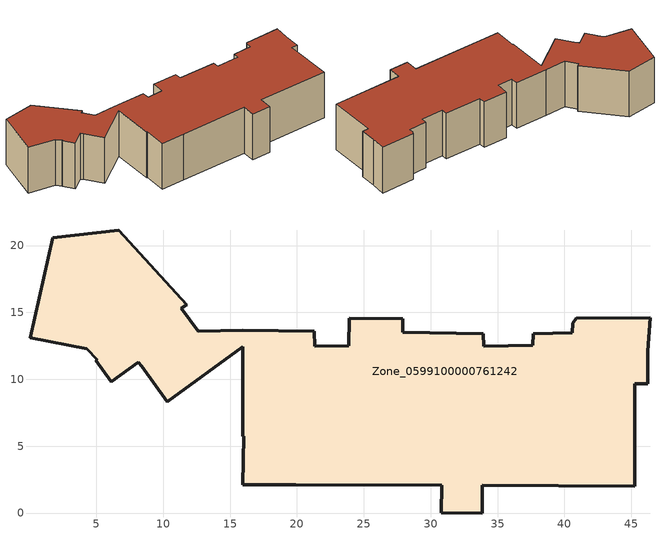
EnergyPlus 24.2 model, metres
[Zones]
Zone_0599100000761242
 floor ground (C_G): 40.63,14.19 40.88,14.57 46.41,14.61 46.24,12.1 46.24,9.66 45.28,9.68 45.25,2 33.87,2.06 33.86,0 30.81,0.03 30.82,2.07 19.9,2.1 15.96,2.13 16.04,5.74 15.94,5.75 15.94,12.42 10.29,8.33 8.39,10.99 8.15,11.29 6.12,9.82 4.95,11.41 5.07,11.46 4.29,12.27 0.07,13.09 1.74,20.58 6.67,21.16 11.75,15.57 11.37,15.29 12.62,13.58 15.97,13.66 21.29,13.6 21.34,12.48 23.86,12.52 23.92,14.56 27.92,14.54 27.93,13.5 33.94,13.41 33.98,12.48 37.63,12.56 37.66,13.42 40.59,13.47 z0
 wall outside (C_F): 46.24,9.66 46.24,12.1 46.41,14.61 40.88,14.57 40.63,14.19 40.59,13.47 37.66,13.42 37.63,12.56 33.98,12.48 33.94,13.41 27.93,13.5 27.92,14.54 23.92,14.56 23.86,12.52 21.34,12.48 21.29,13.6 15.97,13.66 12.62,13.58 11.37,15.29 11.75,15.57 6.67,21.16 1.74,20.58 0.07,13.09 4.29,12.27 5.07,11.46 4.95,11.41 6.12,9.82 8.15,11.29 8.39,10.99 10.29,8.33 15.94,12.42 15.94,5.75 16.04,5.74 15.96,2.13 19.9,2.1 30.82,2.07 30.81,0.03 33.86,0 33.87,2.06 45.25,2 45.28,9.68 46.24,9.66 z0:8.08
 roof outside (C_R): 40.88,14.57 40.63,14.19 40.59,13.47 37.66,13.42 37.63,12.56 33.98,12.48 33.94,13.41 27.93,13.5 27.92,14.54 23.92,14.56 23.86,12.52 21.34,12.48 21.29,13.6 15.97,13.66 12.62,13.58 11.37,15.29 11.75,15.57 6.67,21.16 1.74,20.58 0.07,13.09 4.29,12.27 5.07,11.46 4.95,11.41 6.12,9.82 8.15,11.29 8.39,10.99 10.29,8.33 15.94,12.42 15.94,5.75 16.04,5.74 15.96,2.13 19.9,2.1 30.82,2.07 30.81,0.03 33.86,0 33.87,2.06 45.25,2 45.28,9.68 46.24,9.66 46.24,12.1 46.41,14.61 z8.08
[BUILDING]
Pand.0599100000761242: North Axis=0; Terrain=City; Loads Convergence Tolerance Value=0.04; Temperature Convergence Tolerance Value=0.4; Solar Distribution=FullExterior; Maximum Number of Warmup Days=25; Minimum Number of Warmup Days=1
[Site:Location]
Rotterdam.The.Hague.AP_ZH_NLD Design_Conditions: Latitude=51.96; Longitude=4.45; Time Zone=1; Elevation=-4.5
[SITE:GROUNDTEMPERATURE:BUILDINGSURFACE]
18, 18, 18, 18, 18, 18, 18, 18, 18, 18, 18, 18
[MATERIAL] Thermal Absorptance=0.9; Solar Absorptance=0.7; Visible Absorptance=0.7
Name | Roughness | Thickness | Conductivity | Density | Specific Heat
G.TC.1946 | MediumSmooth | 0.15 | 1 | 540 | 1210
F.TC.1946 | Rough | 0.3 | 0.857143 | 1920 | 840
R.TC.1946 | MediumRough | 0.2 | 0.909091 | 1500 | 1000
[CONSTRUCTION]
C_G: G.TC.1946
C_F: F.TC.1946
C_R: R.TC.1946
[ZONE]
Zone_0599100000761242: Type=1; Multiplier=1; Ceiling Height=Autocalculate; Volume=Autocalculate; Floor Area=autocalculate; Part of Total Floor Area=Yes
[ZONEINFILTRATION:DESIGNFLOWRATE]
Infil_Zone_0599100000761242: Zone or ZoneList or Space or SpaceList=Zone_0599100000761242; Schedule=AlwaysOn; Design Flow Rate Calculation Method=Flow/Area; Flow Rate per Floor Area=0.003; Constant Term Coefficient=1; Temperature Term Coefficient=0; Velocity Term Coefficient=0; Velocity Squared Term Coefficient=0
[HVACTEMPLATE:ZONE:IDEALLOADSAIRSYSTEM]
Zone_0599100000761242: Maximum Heating Supply Air Temperature=50; Minimum Cooling Supply Air Temperature=13; Maximum Heating Supply Air Humidity Ratio=0.0156; Minimum Cooling Supply Air Humidity Ratio=0.0077; Heating Limit=NoLimit; Cooling Limit=NoLimit; Dehumidification Control Type=ConstantSensibleHeatRatio; Cooling Sensible Heat Ratio=0.7; Dehumidification Setpoint=60; Humidification Control Type=None; Humidification Setpoint=30; Outdoor Air Method=None; Outdoor Air Flow Rate per Person=0.00944; Outdoor Air Flow Rate per Zone Floor Area=0; Outdoor Air Flow Rate per Zone=0; Demand Controlled Ventilation Type=None; Outdoor Air Economizer Type=NoEconomizer; Heat Recovery Type=None; Sensible Heat Recovery Effectiveness=0.7; Latent Heat Recovery Effectiveness=0.65
[ZONECONTROL:THERMOSTAT]
ThermostatControl_Zone_0599100000761242: Zone or ZoneList=Zone_0599100000761242; Control Type Schedule=DualSetpointControlType; Control 1=Thermostat_Zone_0599100000761242; Temperature Difference Between Cutout And Setpoint=0
[THERMOSTATSETPOINT:DUALSETPOINT]
Thermostat_Zone_0599100000761242: Heating Setpoint Temperature Schedule=HeatingSetpoint_Zone_0599100000761242; Cooling Setpoint Temperature Schedule=CoolingSetpoint_Zone_0599100000761242
[SCHEDULE:COMPACT]
HeatingSetpoint_Zone_0599100000761242: Through: 12/31, For: AllDays, Until: 24:00, 21
CoolingSetpoint_Zone_0599100000761242: Through: 12/31, For: AllDays, Until: 24:00, 24
DualSetpointControlType: Through: 12/31, For: AllDays, Until: 24:00, 4
AlwaysOn: Through: 12/31, For: AllDays, Until: 24:00, 1
